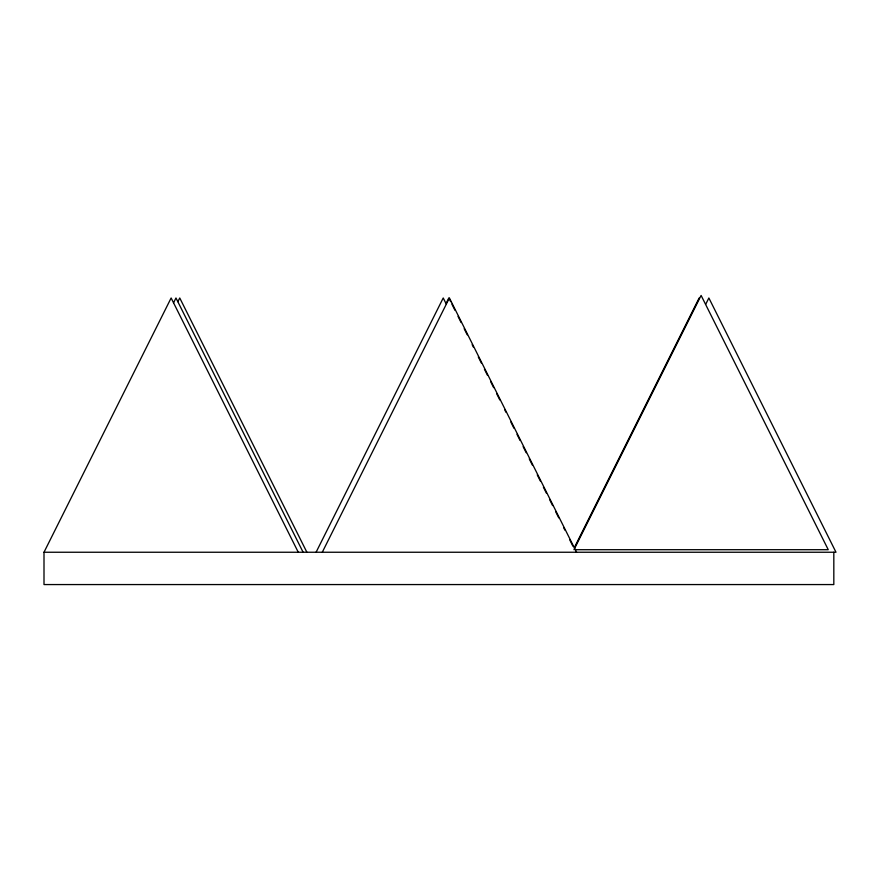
<?xml version="1.0" encoding="UTF-8"?>
<svg xmlns="http://www.w3.org/2000/svg" width="880" height="880" viewBox="0 0 880 880"><rect width="100%" height="100%" fill="white"/><g stroke="black" fill="none" stroke-linecap="round" stroke-linejoin="round"><path stroke-width="1.32" d="M833.822 552.244L833.822 584.562L44 584.562L44 552.244L171.138 297.979L298.265 552.244M173.514 302.896L175.978 297.979L303.105 552.244M177.903 301.664L179.751 297.979L306.878 552.244M316.085 552.244L443.223 297.979L446.292 304.117M446.369 302.896L448.822 297.979L450.67 301.664M322.278 552.244L449.405 297.979L576.543 552.244M574.475 547.338L699.149 297.979M573.98 549.703L701.107 295.438L828.245 549.703L575.19 549.703M705.793 304.117L708.862 297.979L836 552.244L44 552.244M451.891 304.117L454.96 310.266M458.04 316.404L461.109 322.542M464.178 328.691L467.247 334.829M472.164 344.652L473.385 347.116M478.302 356.939L481.371 363.077M484.44 369.226L487.52 375.364M490.589 381.502L493.658 387.651M496.727 393.789L499.796 399.927M504.713 409.761L505.945 412.214M510.851 422.037L513.92 428.186M517 434.324L520.069 440.462M523.138 446.611L526.207 452.749M529.276 458.887L532.345 465.036M537.262 474.859L540.331 480.997M543.4 487.146L546.48 493.284M549.549 499.422L552.618 505.571M555.687 511.709L558.756 517.858M563.673 527.681L564.905 530.134M569.811 539.968L572.88 546.106"/></g></svg>
